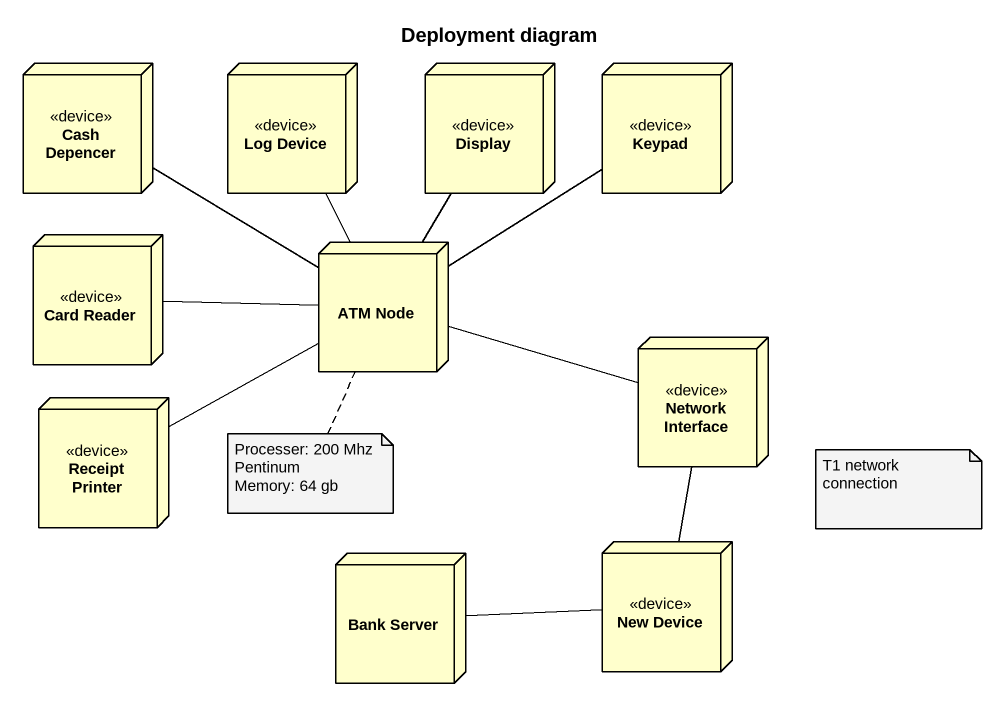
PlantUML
@startuml
title Deployment diagram
node "Cash Depencer" as Cash_Depencer <<device>>
node "Log Device" as Log_Device <<device>>
node Display <<device>>
node Keypad <<device>>
node "Card Reader" as Card_Reader <<device>>
node "ATM Node" as ATM_Node
node "Network Interface" as Network_Interface <<device>>
node "Receipt Printer" as Receipt_Printer <<device>>
node "Bank Server" as Bank_Server
node "New Device" as New_Device <<device>>
Cash_Depencer -- ATM_Node
Log_Device -- ATM_Node
Display -- ATM_Node
Keypad -- ATM_Node
Card_Reader -right- ATM_Node
Network_Interface -left- ATM_Node
Network_Interface -- New_Device
Receipt_Printer -right- ATM_Node
Bank_Server -right- New_Device
note bottom of ATM_Node
  Processer: 200 Mhz Pentinum
  Memory: 64 gb
end note
note as N2
  T1 network connection
end note
@enduml
